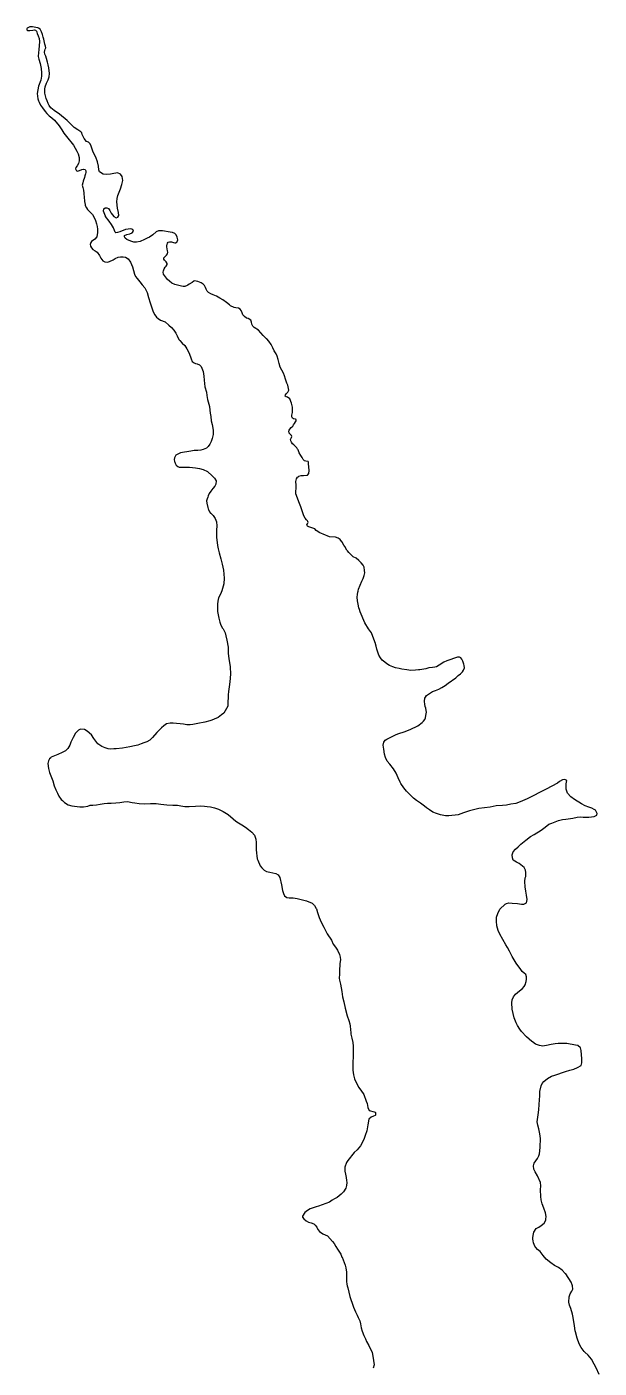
# Model space of a CAD drawing. Header units: inches. Extents: x 1341578 to 1502124, y 557203 to 748561.
# Drawn here: x 1471449 to 1472517, y 590967 to 593466 of the extents above; entities that cross this region are included whole.
import ezdxf

# ---------------------------------------------------------------- set-up
doc = ezdxf.new("R2010")
doc.units = ezdxf.units.IN
doc.header["$MEASUREMENT"] = 0
doc.layers.add('Zipcode', color=7, linetype='Continuous')

msp = doc.modelspace()

# ---------------------------------------------------------------- linework, layer by layer
at = {"layer": 'Zipcode'}
msp.add_lwpolyline([(1472516.6, 590955.4), (1472510.8, 590967.7), (1472507.4, 590974.4), (1472502.1, 590983.9), (1472495.9, 590991.2), (1472489.9, 590997), (1472488.8, 590998.1), (1472482.8, 591005.2), (1472479.2, 591012.2), (1472475.3, 591022.8), (1472472.3, 591034.4), (1472471.9, 591036.7), (1472470.3, 591045.9), (1472468.3, 591061.3), (1472467.1, 591067.5), (1472463.5, 591078), (1472461, 591084.5), (1472460.2, 591089.8), (1472460.4, 591099.7), (1472462.2, 591105.6), (1472465.7, 591110.3), (1472467.2, 591114.2), (1472467.1, 591120.4), (1472466.4, 591122), (1472464.2, 591127.2), (1472454.1, 591142.4), (1472453.3, 591143.6), (1472447.6, 591149.3), (1472440.5, 591154.6), (1472433.5, 591158.5), (1472426.4, 591163), (1472418, 591169.9), (1472417.9, 591170), (1472417.8, 591170.1), (1472412.4, 591176.8), (1472406.7, 591184), (1472401.8, 591187.9), (1472398.5, 591191.7), (1472396.7, 591194.3), (1472394.1, 591200.7), (1472393.4, 591204), (1472392.7, 591207), (1472393.1, 591210), (1472393.5, 591214.2), (1472395, 591220.6), (1472399.1, 591226.9), (1472404, 591229.9), (1472408.6, 591232.7), (1472413.8, 591237.1), (1472413.8, 591237.1), (1472413.8, 591237.1), (1472414.1, 591237.3), (1472416.9, 591242.9), (1472417.1, 591244.9), (1472417.4, 591249), (1472417.4, 591249.5), (1472416.3, 591256.6), (1472413.2, 591264.9), (1472410.2, 591272.9), (1472408.4, 591280.3), (1472407.7, 591286.8), (1472407.3, 591299.2), (1472407.7, 591306.4), (1472407, 591313.1), (1472401.6, 591325.1), (1472397.3, 591332.6), (1472394.9, 591337.9), (1472394.2, 591343.8), (1472395.1, 591349.1), (1472401.4, 591357.7), (1472404.3, 591362.3), (1472405.4, 591366.3), (1472406, 591371.6), (1472406.6, 591378.7), (1472406.9, 591394.9), (1472406, 591403.3), (1472404.2, 591412.9), (1472402.3, 591419.7), (1472401, 591425.7), (1472402.7, 591438.9), (1472403.8, 591448.3), (1472404.7, 591457.9), (1472405.1, 591466.7), (1472405.6, 591474.1), (1472406, 591482.5), (1472408.3, 591492.6), (1472410.5, 591497.5), (1472413.2, 591501), (1472420.3, 591506.7), (1472427.7, 591510.8), (1472433.6, 591512.6), (1472453.7, 591519.8), (1472461.6, 591522.2), (1472469.1, 591524), (1472476.2, 591526.9), (1472482.7, 591530.7), (1472484.5, 591535.6), (1472484.2, 591543.7), (1472483.9, 591550.4), (1472482.8, 591558.7), (1472481.7, 591563.6), (1472476.6, 591568.3), (1472472.5, 591568.9), (1472456.1, 591571.7), (1472449.4, 591571.5), (1472439.8, 591571.9), (1472434.4, 591571.4), (1472427.2, 591570), (1472418.3, 591568.1), (1472411, 591567), (1472408.1, 591567.4), (1472405.3, 591567.9), (1472397.9, 591570.8), (1472392, 591574.7), (1472390.9, 591575.6), (1472380.9, 591584.2), (1472371.7, 591594.3), (1472368.5, 591598.3), (1472364.3, 591605.1), (1472361.7, 591610.2), (1472358.1, 591619.5), (1472354, 591635.7), (1472353.4, 591647.7), (1472354.3, 591653), (1472356.5, 591658.7), (1472360.5, 591663.9), (1472368, 591670.1), (1472373.5, 591674.1), (1472376.8, 591677.7), (1472378.7, 591681.1), (1472380.7, 591687.3), (1472381.3, 591691.8), (1472381, 591695.8), (1472379.5, 591700.1), (1472376.4, 591702.6), (1472373.1, 591705.6), (1472370.2, 591709.3), (1472361.7, 591721.6), (1472354.5, 591733.6), (1472349.4, 591743.5), (1472345.8, 591750.8), (1472342.5, 591755.8), (1472336.9, 591765.5), (1472331.2, 591775.2), (1472328.2, 591782.3), (1472325.9, 591790.8), (1472324.8, 591799.7), (1472325.2, 591806.9), (1472327.5, 591813.8), (1472331.4, 591822.2), (1472341, 591831.1), (1472343.6, 591832.5), (1472348.3, 591833.5), (1472354.3, 591833.4), (1472364.2, 591832.7), (1472371.8, 591831.3), (1472376.2, 591831.2), (1472378.4, 591832.6), (1472380.9, 591834.1), (1472382.5, 591839.7), (1472381.2, 591847.8), (1472379.8, 591855.6), (1472378.8, 591863.8), (1472377.7, 591873.8), (1472378.6, 591880.6), (1472379.6, 591882.8), (1472380, 591890.3), (1472379.3, 591894.7), (1472376.6, 591899.7), (1472367.5, 591907.3), (1472362.3, 591909.4), (1472356.3, 591913.2), (1472354.7, 591917.9), (1472354.2, 591923.4), (1472356.2, 591928.6), (1472360.5, 591933.8), (1472365.5, 591938), (1472370.3, 591943), (1472379.5, 591950.6), (1472388.6, 591957.4), (1472395.6, 591961.1), (1472408.6, 591969), (1472416, 591974.6), (1472422.6, 591980.3), (1472428, 591982.4), (1472440.8, 591987.2), (1472447.9, 591989), (1472454.5, 591989.5), (1472467.5, 591991.7), (1472475.5, 591993.2), (1472481.4, 591993.9), (1472487, 591993.3), (1472497.5, 591993.5), (1472507.2, 591994.9), (1472512.4, 591997), (1472512.5, 592000), (1472509.6, 592006.4), (1472507.5, 592007.8), (1472502.8, 592009.9), (1472497.1, 592011.8), (1472490.4, 592014.5), (1472483.5, 592018.1), (1472470.3, 592026.3), (1472463.6, 592031.4), (1472457.7, 592038), (1472454.9, 592045.3), (1472455.2, 592055.3), (1472456.4, 592061.5), (1472452.6, 592063.8), (1472448.3, 592063.2), (1472442.7, 592059.6), (1472439.1, 592056.9), (1472417.8, 592045.8), (1472382, 592027.3), (1472369.4, 592021.8), (1472361, 592019), (1472352.1, 592017.3), (1472343.5, 592015.7), (1472336.5, 592014.9), (1472324.6, 592014.4), (1472313, 592012.3), (1472302.4, 592010.7), (1472291.9, 592009.3), (1472274.4, 592005.3), (1472263.3, 592001.3), (1472253.5, 591997.9), (1472236.3, 591996.1), (1472229.7, 591995.8), (1472220.5, 591997.7), (1472213.3, 592000.1), (1472206.2, 592003), (1472199.9, 592006.9), (1472194.6, 592011), (1472190.6, 592014), (1472183.5, 592019.5), (1472175.6, 592024.2), (1472170.2, 592029), (1472166.6, 592032.6), (1472163.4, 592035.7), (1472157.4, 592042.1), (1472152.2, 592048.1), (1472146.7, 592056.1), (1472145.4, 592058.7), (1472141.7, 592066.8), (1472138, 592075.3), (1472132.7, 592083.3), (1472126.1, 592091.9), (1472121.1, 592098), (1472118.2, 592104.4), (1472116, 592110.9), (1472114.8, 592120.1), (1472113.8, 592127.8), (1472115, 592133.4), (1472117.6, 592137), (1472120.3, 592139), (1472126.5, 592142), (1472132.9, 592145), (1472138.2, 592147.3), (1472142.9, 592149.3), (1472152.8, 592152.5), (1472163.8, 592156.7), (1472178.1, 592163.6), (1472186.3, 592169.5), (1472188.7, 592172.1), (1472191.3, 592175.6), (1472192.7, 592178.6), (1472193.4, 592182.9), (1472194.2, 592189.1), (1472193.9, 592192.4), (1472193.1, 592196.5), (1472192.3, 592199.4), (1472191.2, 592204.2), (1472190.8, 592208.6), (1472190.9, 592211.9), (1472191.1, 592213.5), (1472191.4, 592215.2), (1472192.4, 592217.2), (1472194.7, 592219.9), (1472198.4, 592222.7), (1472202.2, 592224.9), (1472206, 592227.2), (1472211.5, 592229.5), (1472217.5, 592232.1), (1472223.1, 592234.8), (1472229.2, 592238.8), (1472235, 592243), (1472249.1, 592253.2), (1472253.7, 592257.2), (1472257.7, 592260.4), (1472261.7, 592264), (1472263.7, 592267.3), (1472265.1, 592271.7), (1472264.8, 592276.2), (1472263.9, 592278.7), (1472262.2, 592283.9), (1472260.5, 592287.8), (1472258.6, 592290), (1472255.9, 592291.3), (1472252.6, 592291.3), (1472232.2, 592284.6), (1472226.6, 592281.9), (1472218.4, 592276.6), (1472213.1, 592273.6), (1472210.1, 592272.7), (1472205.4, 592272.1), (1472199, 592271.4), (1472193, 592269.8), (1472182.3, 592267.9), (1472179.6, 592267.6), (1472174.1, 592267.1), (1472165.4, 592266.8), (1472157.8, 592267.7), (1472148.5, 592269.3), (1472143.6, 592270.2), (1472136.4, 592271.5), (1472131.7, 592273.4), (1472125.8, 592275.7), (1472122.6, 592277.6), (1472111.9, 592285.7), (1472108.6, 592289.9), (1472105.6, 592295.4), (1472103.6, 592300.5), (1472101.6, 592306.5), (1472100.4, 592311.9), (1472099.5, 592316.3), (1472099.3, 592317.1), (1472094.5, 592329.7), (1472091.8, 592336.7), (1472086.3, 592344), (1472079.5, 592355.2), (1472070.6, 592376.1), (1472069.4, 592380.2), (1472068.5, 592383.2), (1472067.2, 592390.2), (1472066.1, 592396.5), (1472065.2, 592403.1), (1472065.2, 592403.5), (1472065.9, 592408.2), (1472066.6, 592412.3), (1472067, 592414.1), (1472067.7, 592418.3), (1472074.1, 592432.9), (1472076.2, 592438), (1472078.5, 592443.6), (1472079.2, 592448.7), (1472079, 592453.2), (1472078, 592458.8), (1472076.1, 592462.6), (1472072.9, 592467.2), (1472068.6, 592471.8), (1472063.3, 592476.1), (1472057.9, 592478.5), (1472053.8, 592482.2), (1472049.6, 592486.4), (1472047.4, 592489.4), (1472046.2, 592490.9), (1472041.9, 592497.4), (1472040.3, 592500.3), (1472037.5, 592505.5), (1472037.1, 592506.2), (1472036.9, 592506.5), (1472033.4, 592510.6), (1472029.6, 592513.2), (1472024.8, 592515.2), (1472013.4, 592515.7), (1472002, 592520.6), (1471995.8, 592522.9), (1471988.6, 592527.3), (1471986.3, 592530.8), (1471980.6, 592532.3), (1471975.1, 592534.2), (1471972.6, 592535.6), (1471971.6, 592537.8), (1471972.5, 592539.7), (1471974, 592542.3), (1471973.3, 592544.1), (1471972.8, 592545.3), (1471971.6, 592546.5), (1471970.8, 592547.2), (1471968.2, 592550.4), (1471965.8, 592554.6), (1471962.6, 592563.8), (1471960, 592571.4), (1471957.9, 592577.5), (1471951.1, 592595.7), (1471950.7, 592599), (1471950.8, 592601.8), (1471951.2, 592604.5), (1471951.5, 592608.4), (1471951.2, 592612), (1471950.8, 592618.4), (1471951.9, 592623.8), (1471954.2, 592626.8), (1471956.3, 592628.3), (1471956.5, 592628.5), (1471960.9, 592629.6), (1471964.9, 592629.9), (1471972.8, 592630.4), (1471974.9, 592633.6), (1471975.4, 592638.9), (1471974.8, 592646.3), (1471974.5, 592651.6), (1471974.2, 592654.9), (1471973.6, 592656.2), (1471969.4, 592656.8), (1471967.2, 592657.5), (1471964.5, 592659.7), (1471962.5, 592663.4), (1471960.4, 592666.9), (1471957.3, 592671.9), (1471954.9, 592677.4), (1471953.9, 592678.9), (1471952.4, 592681.6), (1471946.9, 592686.9), (1471944.8, 592689.1), (1471943, 592691.8), (1471941.5, 592694.6), (1471941, 592697), (1471941.6, 592698.4), (1471943, 592700.8), (1471943.6, 592702.6), (1471942.7, 592704.5), (1471938.1, 592708.9), (1471938.1, 592709.1), (1471937.5, 592712.4), (1471938.3, 592714.1), (1471939.9, 592716.4), (1471942.4, 592719.2), (1471945, 592722), (1471946.7, 592724.2), (1471948.2, 592727), (1471950.4, 592729.8), (1471951.4, 592731.5), (1471951.3, 592734.2), (1471950, 592735), (1471946.3, 592735.7), (1471944.9, 592736.4), (1471943.4, 592738.9), (1471943.4, 592742.2), (1471944.3, 592747), (1471944.5, 592751.2), (1471944.3, 592757), (1471942.7, 592764.9), (1471939.7, 592772.6), (1471935.3, 592775.5), (1471932.6, 592776.7), (1471931.1, 592777.9), (1471931.4, 592780.1), (1471933.5, 592782.6), (1471936.1, 592785.1), (1471937.6, 592788.7), (1471937.3, 592792.2), (1471935.6, 592798), (1471934.3, 592801.9), (1471931.8, 592809.2), (1471929.9, 592815.5), (1471927.8, 592820.8), (1471921.7, 592831.8), (1471919.8, 592838.8), (1471917.8, 592845.9), (1471916.1, 592852.1), (1471914, 592856.7), (1471910.1, 592861.8), (1471907.9, 592867.4), (1471905, 592873.6), (1471900.2, 592880.2), (1471896.5, 592884.4), (1471896.2, 592884.7), (1471890, 592890.8), (1471885.6, 592895.7), (1471881.1, 592900.8), (1471873.2, 592905.5), (1471870.5, 592908.2), (1471869, 592911.7), (1471868.3, 592915.5), (1471866.6, 592919.4), (1471862.1, 592922.5), (1471859, 592922.7), (1471854.8, 592926.1), (1471852.2, 592929.3), (1471850.7, 592933), (1471849, 592937.4), (1471846.8, 592939.8), (1471843.6, 592941.3), (1471839, 592942.4), (1471835.9, 592942.8), (1471829.2, 592946.2), (1471827.2, 592947.7), (1471821.4, 592952.4), (1471814.4, 592957), (1471809.2, 592960.5), (1471802.9, 592964.2), (1471796.9, 592966.7), (1471792.1, 592968.6), (1471788, 592971), (1471785.7, 592973.4), (1471783.6, 592976.9), (1471782.3, 592980.3), (1471780.5, 592983.8), (1471778.1, 592986.2), (1471774.3, 592988.5), (1471768, 592991.1), (1471765, 592992.2), (1471762.4, 592992.5), (1471760.6, 592991.8), (1471757.5, 592989.7), (1471751.7, 592986), (1471749.2, 592984.6), (1471748.2, 592984), (1471743.5, 592982.2), (1471740.4, 592982), (1471737.3, 592982.4), (1471725, 592985.6), (1471719.6, 592988.4), (1471715, 592992.1), (1471711.4, 592994.9), (1471703.7, 593005.2), (1471703.2, 593008.7), (1471703.7, 593011.4), (1471705.4, 593015.1), (1471707.2, 593017.8), (1471709.2, 593019.9), (1471710.9, 593023), (1471710.7, 593024.8), (1471708.8, 593027.7), (1471707.5, 593029.1), (1471705.8, 593031.3), (1471704.6, 593033), (1471704.9, 593035.4), (1471707, 593037.9), (1471709.7, 593040.4), (1471711.3, 593042.7), (1471712, 593045.9), (1471711.7, 593048.6), (1471710.8, 593052.2), (1471710.8, 593052.2), (1471710.4, 593055.8), (1471710.5, 593058.7), (1471710.6, 593060.1), (1471711.4, 593062.9), (1471712.8, 593064.4), (1471714.9, 593065.3), (1471719.2, 593065), (1471722.5, 593064.2), (1471725.4, 593063.4), (1471726.9, 593063.6), (1471727.8, 593063.8), (1471729.4, 593065), (1471729.7, 593065.8), (1471730.6, 593068.7), (1471729.8, 593074), (1471727.9, 593077.9), (1471725.2, 593080.9), (1471720.6, 593082.7), (1471716.5, 593083.4), (1471712.9, 593083.9), (1471706.1, 593085.1), (1471701.9, 593085.6), (1471694.9, 593085.9), (1471690.5, 593083.5), (1471683.9, 593077.9), (1471677.8, 593074), (1471673.8, 593072), (1471668.6, 593069.4), (1471660.2, 593065.7), (1471653.5, 593064.3), (1471648.7, 593064.7), (1471645, 593065.8), (1471639.7, 593067.7), (1471635.6, 593069.7), (1471632.7, 593072.3), (1471631.2, 593074.7), (1471631.2, 593077.1), (1471635.6, 593078.8), (1471641.3, 593080.3), (1471645.6, 593082.1), (1471648.3, 593084.9), (1471646.9, 593088.3), (1471642.8, 593089.4), (1471638.4, 593088.8), (1471633, 593088.1), (1471622.5, 593083.9), (1471618.5, 593082.4), (1471615.3, 593081.9), (1471613.7, 593082.9), (1471612.6, 593086.1), (1471610.7, 593091.5), (1471607.2, 593097.5), (1471602.7, 593103.4), (1471596.1, 593112.6), (1471595.9, 593113), (1471591.8, 593122.4), (1471592.7, 593126.5), (1471595.2, 593128.2), (1471598.6, 593128.5), (1471601.3, 593127.2), (1471603.9, 593123.7), (1471606.4, 593118.8), (1471611.3, 593112.5), (1471615.6, 593109.8), (1471615.8, 593109.7), (1471618.6, 593110.9), (1471618.9, 593111), (1471620.8, 593114.2), (1471619.9, 593119.5), (1471618.2, 593127.7), (1471617, 593139.8), (1471617.5, 593146), (1471618.9, 593151.4), (1471621.2, 593157.5), (1471623.7, 593164.2), (1471626.3, 593171.8), (1471627.9, 593179.5), (1471627.2, 593186.6), (1471624.1, 593191.2), (1471618.2, 593193.8), (1471615.4, 593192.8), (1471611.4, 593192.5), (1471604.9, 593191.5), (1471598.1, 593190.5), (1471591.7, 593191.5), (1471584.9, 593195.3), (1471583.6, 593199.2), (1471582.9, 593206.1), (1471580.8, 593214.1), (1471577.7, 593222.8), (1471573.1, 593232.5), (1471571.8, 593235.8), (1471569.4, 593243.3), (1471567.1, 593247.9), (1471564, 593250.7), (1471560.6, 593252.2), (1471556.2, 593257.4), (1471552.6, 593265.4), (1471551.4, 593268.2), (1471549.7, 593270.3), (1471544.3, 593273.5), (1471537.6, 593278), (1471524.3, 593291.3), (1471510, 593303.3), (1471500.3, 593310), (1471493.7, 593315), (1471490.6, 593319), (1471488.8, 593322.8), (1471486.9, 593327.6), (1471485.4, 593332.2), (1471483.8, 593337), (1471482.7, 593342.1), (1471482.7, 593349.5), (1471483.3, 593354.1), (1471485.6, 593360.5), (1471488.6, 593366.7), (1471490.6, 593372.8), (1471491.6, 593378.6), (1471490.3, 593389.2), (1471489, 593394.6), (1471487.6, 593399.6), (1471485.6, 593406.5), (1471484.3, 593410.9), (1471483, 593415), (1471482.1, 593418.7), (1471482.4, 593421.7), (1471483.5, 593424.3), (1471484.3, 593426.4), (1471484, 593429.4), (1471482.9, 593433.7), (1471480.6, 593442.7), (1471479.7, 593446.3), (1471478.3, 593451.2), (1471476.7, 593456.4), (1471475.3, 593459.1), (1471473.7, 593461.3), (1471470.9, 593463.5), (1471469.7, 593463.7), (1471465.6, 593464.6), (1471459.5, 593465.7), (1471455, 593465.5), (1471450.7, 593464.1), (1471449.5, 593463), (1471449.1, 593461.9), (1471449.2, 593460), (1471450.3, 593458.8), (1471452.2, 593458.7), (1471455, 593458.7), (1471460.6, 593459.5), (1471463.2, 593459.9), (1471465.3, 593459.2), (1471466.9, 593457.4), (1471467.7, 593455.7), (1471468.3, 593453.4), (1471470.2, 593449), (1471471.9, 593444), (1471472.7, 593438.1), (1471471.2, 593422.6), (1471470.6, 593417.7), (1471470.3, 593410.6), (1471471.3, 593405.7), (1471473.8, 593397.4), (1471475.8, 593387.9), (1471476.6, 593380.2), (1471476.3, 593373.7), (1471475.4, 593366.6), (1471471, 593354.9), (1471468.4, 593341.7), (1471469.4, 593331.3), (1471471, 593327.7), (1471472.1, 593325.6), (1471474.9, 593319.5), (1471478.1, 593314.6), (1471483.1, 593307.9), (1471486.2, 593304), (1471490.7, 593299.9), (1471495.6, 593296.2), (1471500.5, 593292.1), (1471509.6, 593281.1), (1471514.6, 593274.1), (1471518.3, 593267.3), (1471523.4, 593261.6), (1471536, 593245.5), (1471542.6, 593234.1), (1471545, 593229), (1471546.6, 593222.2), (1471546.9, 593216.3), (1471545.7, 593211.1), (1471543, 593206.6), (1471540.7, 593203.8), (1471539.8, 593201.3), (1471540.9, 593198.9), (1471541.3, 593198), (1471543.8, 593197.1), (1471547.1, 593198.3), (1471552, 593200.1), (1471554.3, 593200.6), (1471555.1, 593200.7), (1471557.8, 593199.9), (1471559, 593197.5), (1471559, 593194.6), (1471558.6, 593192.1), (1471557.4, 593188.3), (1471556.4, 593185), (1471554.4, 593178.4), (1471553.5, 593175.2), (1471552.5, 593170.6), (1471553.3, 593166.4), (1471555, 593161.5), (1471555.5, 593156), (1471555.8, 593147), (1471556.6, 593142.1), (1471556.9, 593140), (1471557.7, 593134.7), (1471558, 593133), (1471560.1, 593128.2), (1471562.4, 593125.1), (1471567, 593120.5), (1471571.3, 593115.9), (1471574.6, 593110.7), (1471577.2, 593104.7), (1471579.1, 593099), (1471580, 593093.7), (1471580.8, 593088.7), (1471580.9, 593082.6), (1471579.5, 593074.6), (1471575.7, 593070.3), (1471570, 593065.9), (1471568.2, 593063.8), (1471567.3, 593060.5), (1471567.7, 593057.5), (1471567.9, 593057.1), (1471569.5, 593053.9), (1471572.1, 593050.6), (1471576.7, 593048.6), (1471580.2, 593046.1), (1471584.5, 593039.8), (1471587.1, 593035), (1471590.8, 593030), (1471594.7, 593027.7), (1471599.4, 593027), (1471603.3, 593028.3), (1471610, 593031.6), (1471614, 593034.1), (1471619.7, 593036.4), (1471623.9, 593037.2), (1471628.7, 593037.4), (1471633.1, 593036.4), (1471637.8, 593033.5), (1471642.5, 593027), (1471646.4, 593018.3), (1471650.1, 593004.9), (1471651.8, 593000.8), (1471654.7, 592996.6), (1471659.6, 592990.6), (1471664.5, 592985.2), (1471669.3, 592979.2), (1471673.7, 592970.5), (1471676.2, 592961.5), (1471678.9, 592951.5), (1471683.1, 592940.6), (1471685, 592935), (1471687.8, 592929.4), (1471691, 592925.1), (1471694.1, 592922.4), (1471698.4, 592919.3), (1471706.9, 592916.1), (1471713.9, 592910.1), (1471718.7, 592905.7), (1471723.1, 592900.4), (1471726.9, 592895), (1471729.4, 592890.1), (1471732.8, 592883.5), (1471734.4, 592881.2), (1471738.7, 592876.7), (1471743.6, 592872.3), (1471747.8, 592866), (1471751.7, 592857.7), (1471755.3, 592846.9), (1471757.7, 592842.4), (1471761, 592839.7), (1471763.7, 592838.8), (1471767.1, 592838.2), (1471771.1, 592836), (1471774.2, 592833), (1471778.1, 592823.6), (1471779.2, 592814.9), (1471779.7, 592807.4), (1471781.3, 592794.9), (1471784.2, 592785.3), (1471785.1, 592778.7), (1471786.1, 592771.6), (1471789.5, 592758.7), (1471790.6, 592751.6), (1471791.3, 592746.2), (1471792.5, 592739.6), (1471793, 592731.8), (1471794.8, 592725), (1471796.1, 592718.2), (1471796.5, 592713.5), (1471796.4, 592706.2), (1471794.9, 592698.9), (1471793.1, 592693), (1471790.6, 592688.4), (1471787.5, 592683.9), (1471783.9, 592680.8), (1471781.4, 592679.6), (1471777.7, 592678.2), (1471773.4, 592677.1), (1471767.9, 592676.7), (1471761.4, 592676.2), (1471754.9, 592675.1), (1471736, 592671.8), (1471731, 592669.9), (1471727.3, 592667.5), (1471725.8, 592665.4), (1471724.3, 592662.5), (1471724, 592659.9), (1471724.4, 592656.1), (1471725, 592654.4), (1471725.7, 592652.7), (1471727.9, 592649.3), (1471730.7, 592646.6), (1471733, 592645.5), (1471752.4, 592645.6), (1471763.5, 592644.3), (1471770.9, 592643), (1471778.2, 592641.3), (1471786.1, 592637.6), (1471794.7, 592629.4), (1471799, 592624.9), (1471802.3, 592619.8), (1471801.9, 592613.6), (1471799.8, 592609.8), (1471796.3, 592605.6), (1471792.1, 592600.6), (1471789.1, 592596.3), (1471788.5, 592594.9), (1471787.3, 592591.9), (1471786.6, 592589.7), (1471785.4, 592586.2), (1471784.4, 592582.4), (1471784.6, 592578.4), (1471786.8, 592570.2), (1471787.5, 592567.8), (1471787.9, 592566.3), (1471789.6, 592561.9), (1471791.9, 592560), (1471792.4, 592559.5), (1471796.5, 592555.3), (1471800.2, 592549.8), (1471802.6, 592543.4), (1471803.2, 592536.4), (1471803.1, 592528.1), (1471803.1, 592514.8), (1471805, 592499.2), (1471805.9, 592493.1), (1471807.9, 592486.1), (1471810.8, 592474.7), (1471813.4, 592464.8), (1471815.8, 592453.6), (1471817.4, 592438.9), (1471816.8, 592427.8), (1471813.1, 592414.9), (1471810.3, 592408.7), (1471806.8, 592401.9), (1471805.3, 592395.7), (1471804.7, 592390), (1471804.9, 592376.4), (1471806.9, 592364.1), (1471809, 592356.5), (1471811.1, 592350.8), (1471814.2, 592345.6), (1471815.1, 592344), (1471819.1, 592336.8), (1471820.5, 592331), (1471822.4, 592323.4), (1471824.6, 592310.2), (1471824.8, 592298.1), (1471826, 592289.2), (1471828.5, 592273.2), (1471829.2, 592259.8), (1471827.9, 592245.7), (1471826.2, 592236), (1471825, 592227.3), (1471824.4, 592221.3), (1471824.4, 592215.4), (1471824.3, 592209), (1471824.2, 592203.1), (1471824, 592200.4), (1471816.5, 592187.2), (1471812.4, 592183.9), (1471805.8, 592179.2), (1471798.8, 592176.2), (1471794, 592174.1), (1471790.5, 592172.9), (1471780.8, 592170.2), (1471768, 592168), (1471758.5, 592166.3), (1471753.6, 592165.4), (1471747.8, 592165.6), (1471741, 592166.6), (1471722, 592168.2), (1471716.7, 592168.6), (1471709.9, 592167.5), (1471704.8, 592163.7), (1471700.4, 592160), (1471698.1, 592157.6), (1471691.8, 592151), (1471683.6, 592141.8), (1471678.7, 592136.7), (1471673, 592133.5), (1471667.6, 592131.7), (1471662.6, 592129.8), (1471656.3, 592127.6), (1471650.2, 592126.1), (1471641, 592124.4), (1471627.3, 592122.2), (1471615.9, 592120.6), (1471611.4, 592120.4), (1471605.8, 592120.2), (1471600.7, 592120.8), (1471595.5, 592122.3), (1471588.7, 592125.1), (1471581.4, 592130.3), (1471574.1, 592139.9), (1471569.7, 592147), (1471561.8, 592153.3), (1471556.5, 592156.4), (1471549.1, 592157.5), (1471545.2, 592155.7), (1471539.9, 592149.8), (1471535.6, 592141.7), (1471531.4, 592133.2), (1471529.3, 592127.7), (1471525.7, 592121.4), (1471521.3, 592116.9), (1471514.8, 592113.8), (1471506.7, 592110.3), (1471494.8, 592104.9), (1471493.7, 592103.9), (1471491.5, 592101.9), (1471489.5, 592098.4), (1471488.5, 592093.4), (1471489.4, 592083.9), (1471491.5, 592076.9), (1471497.6, 592060.9), (1471500.4, 592051.9), (1471503, 592044.6), (1471506.1, 592038.1), (1471508.7, 592032.6), (1471513.4, 592026.2), (1471515.5, 592024.2), (1471519.3, 592020.5), (1471526.1, 592016.6), (1471532.8, 592014.6), (1471547.7, 592012.7), (1471554.9, 592012.7), (1471562.9, 592014), (1471567.2, 592015.7), (1471572.4, 592015.9), (1471579.3, 592016.3), (1471585.6, 592017.5), (1471593.2, 592018.8), (1471599.8, 592019.2), (1471606.5, 592019.5), (1471615.1, 592019.8), (1471622.6, 592020.8), (1471629.8, 592022.1), (1471636.9, 592022.4), (1471645.3, 592020.9), (1471650.6, 592020.1), (1471658.6, 592018.9), (1471668.6, 592018.5), (1471679.6, 592018.7), (1471690.4, 592018.7), (1471698.8, 592017.4), (1471710.3, 592016.1), (1471721.7, 592015.7), (1471730.1, 592015.8), (1471736.3, 592014.8), (1471743.8, 592013.4), (1471751.9, 592013.2), (1471763.4, 592013.9), (1471773.7, 592014.8), (1471780.4, 592013.9), (1471785.3, 592013.4), (1471791.5, 592012.6), (1471798.9, 592011), (1471806.6, 592008.3), (1471815.2, 592004), (1471824.5, 591998.1), (1471834.1, 591990.4), (1471838.9, 591986.2), (1471843.8, 591982.6), (1471850, 591979), (1471857.2, 591974.5), (1471862.6, 591970.5), (1471868.8, 591965.4), (1471873.5, 591959.8), (1471876, 591952.1), (1471877, 591946.2), (1471877.1, 591941.1), (1471877.1, 591933.4), (1471877.4, 591926.6), (1471878, 591921.1), (1471879, 591915.8), (1471879.9, 591913.5), (1471884.2, 591903), (1471887.2, 591898.9), (1471891.6, 591894.5), (1471895.9, 591892.2), (1471902.1, 591890.8), (1471908.2, 591889.7), (1471913.4, 591888.2), (1471917.6, 591885.7), (1471920.9, 591880.8), (1471924.1, 591867.2), (1471926.1, 591856.7), (1471927.9, 591851), (1471929.9, 591847), (1471933.8, 591844), (1471938.5, 591843.3), (1471945.8, 591842.9), (1471953.2, 591841.6), (1471963.2, 591839.6), (1471970.8, 591837.3), (1471981.2, 591833.1), (1471982.4, 591832.1), (1471985.5, 591829), (1471988.8, 591823.5), (1471989.1, 591822.4), (1471991.3, 591815.8), (1471994.1, 591806.4), (1471997.8, 591798), (1472002.8, 591788.4), (1472009.3, 591776.1), (1472017.1, 591764.5), (1472020.7, 591757.1), (1472024.6, 591751.1), (1472028.4, 591745.4), (1472032.4, 591737.4), (1472033.6, 591732.7), (1472034, 591727.5), (1472033.1, 591720.7), (1472032.3, 591706.2), (1472032, 591700.9), (1472031.8, 591693.3), (1472032.2, 591689.8), (1472034.3, 591682.1), (1472036.7, 591668.8), (1472038.1, 591658.5), (1472040.5, 591649.2), (1472042.8, 591637.7), (1472046.3, 591623.5), (1472049.7, 591614.5), (1472051.4, 591608.2), (1472052.4, 591603.9), (1472053.1, 591591.4), (1472053.3, 591589.4), (1472055.2, 591581.8), (1472057, 591573.4), (1472057.5, 591566.5), (1472058, 591555.4), (1472058, 591545.3), (1472057.2, 591538.7), (1472056.9, 591530.7), (1472057, 591522), (1472058.1, 591513.6), (1472060, 591506), (1472067.8, 591490.6), (1472071.9, 591485.1), (1472077.6, 591476.6), (1472082.2, 591464.4), (1472083.7, 591460.1), (1472085.2, 591452.4), (1472087.7, 591447.2), (1472097.2, 591444.2), (1472098.6, 591443.8), (1472099.4, 591443.2), (1472099.5, 591442.6), (1472099.6, 591438.6), (1472099.5, 591438.1), (1472098.9, 591437.6), (1472095.9, 591436.3), (1472091.5, 591434.5), (1472086.7, 591430.8), (1472085.1, 591420.3), (1472083.1, 591409.2), (1472080.4, 591400.2), (1472078, 591394.5), (1472075.2, 591388.2), (1472071.7, 591381.1), (1472065.4, 591373.9), (1472059.7, 591368.7), (1472048.1, 591353.9), (1472045.5, 591350.1), (1472042.5, 591341.5), (1472042.3, 591334.2), (1472043.5, 591328.2), (1472044.5, 591322.1), (1472045.6, 591316.8), (1472046, 591313.1), (1472045.3, 591307), (1472043.9, 591302), (1472040, 591295.3), (1472035.4, 591291.2), (1472031.8, 591287.9), (1472027.7, 591284.7), (1472022.9, 591282.2), (1472018.7, 591279.6), (1472013.5, 591276.4), (1471992.9, 591268.8), (1471988.6, 591267.3), (1471983.1, 591265.4), (1471977.4, 591263.5), (1471972.4, 591260.8), (1471967.4, 591256.7), (1471963.3, 591250.4), (1471963.5, 591248.5), (1471965.7, 591245), (1471970.3, 591241.2), (1471974.4, 591239), (1471979.3, 591237.5), (1471984.1, 591235.9), (1471987.1, 591233.6), (1471989.9, 591229.8), (1471992.1, 591225.1), (1471994.9, 591221.8), (1472001.4, 591217.4), (1472009.8, 591213.2), (1472019.1, 591203.1), (1472022.3, 591198.9), (1472025.6, 591193.9), (1472028.6, 591188.6), (1472032.2, 591183), (1472034.6, 591179), (1472036.9, 591173.7), (1472037, 591173.7), (1472041.2, 591163.7), (1472042.9, 591158.7), (1472044.1, 591154), (1472045.3, 591145.5), (1472045.5, 591141.7), (1472045.5, 591137.5), (1472045.1, 591132.7), (1472045.4, 591128.4), (1472046.1, 591123.6), (1472046.7, 591120.1), (1472047.6, 591116.5), (1472051.4, 591100.7), (1472053.4, 591095), (1472055.6, 591088.2), (1472058.5, 591080.7), (1472062.3, 591071.6), (1472065.1, 591065.6), (1472067.3, 591061.6), (1472070.2, 591055), (1472071.4, 591049.3), (1472072.4, 591042), (1472074.6, 591035.7), (1472077.8, 591027.9), (1472080.7, 591021.7), (1472082.9, 591016.9), (1472086.8, 591009.2), (1472090.8, 591001.3), (1472092.9, 590996.6), (1472095.7, 590981.4), (1472096.7, 590972.9), (1472094.9, 590966.9)], dxfattribs=at)

doc.saveas('drawing.dxf')
